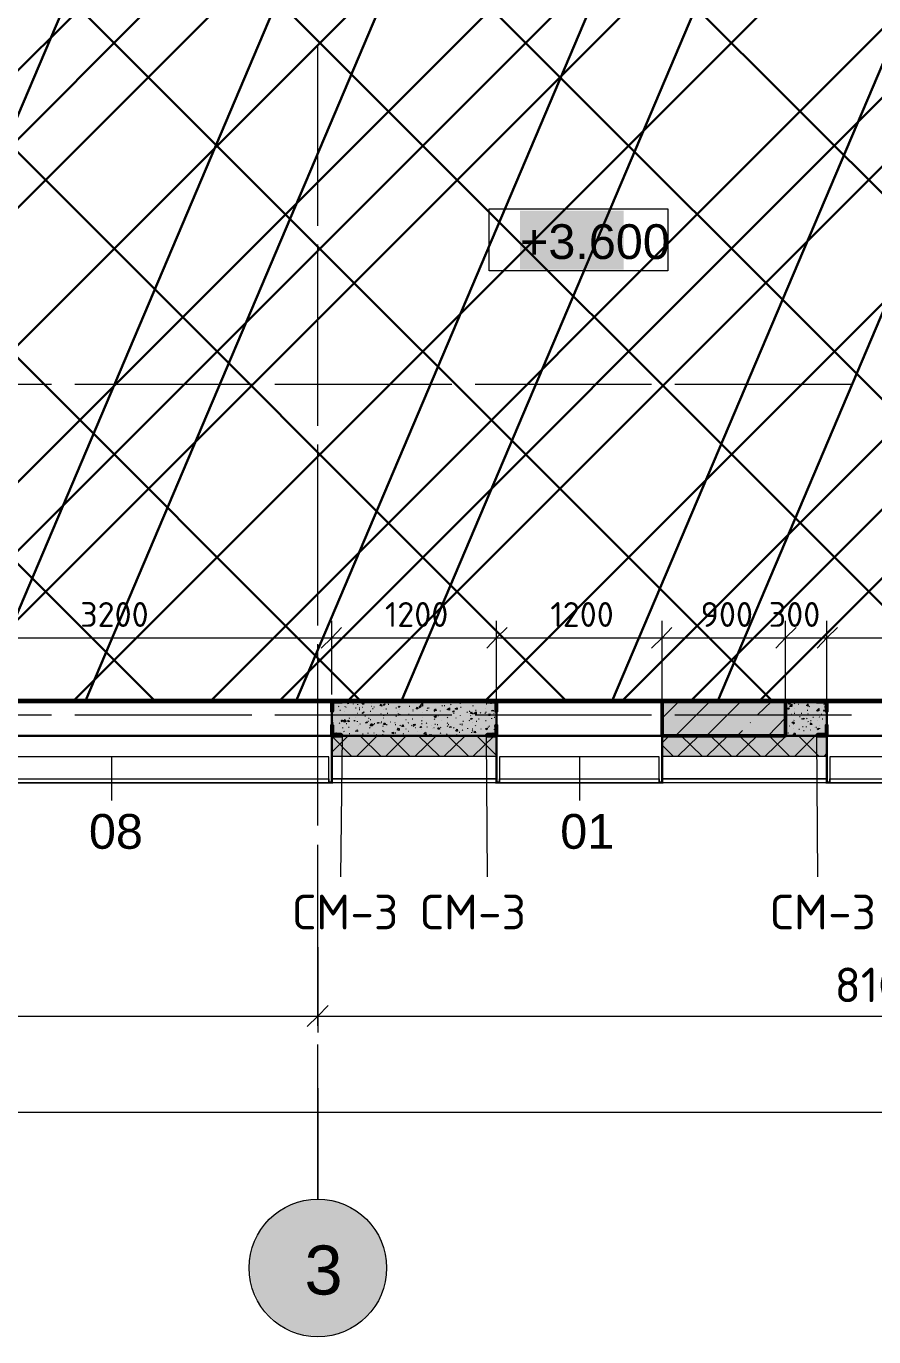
# Model space of a CAD drawing. Header units: millimetres. Extents: x -84737 to 172119, y -43083 to 59399.
# Drawn here: x 101784 to 107943, y 28729 to 38248 of the extents above; entities that cross this region are included whole.
import ezdxf

# ---------------------------------------------------------------- set-up
doc = ezdxf.new("R2010")
doc.units = ezdxf.units.MM
for name, color, linetype, lineweight in [('11) Плинтус ПЛ-2', 70, 'Continuous', 30), ('12) Наливной пол', 150, 'Continuous', 30), ('15) Штукатурка стен СТ-1.1', 161, 'Continuous', 60), ('16) Краска СТ-1.1 стена', 5, 'Continuous', 60), ('18) Краска ПТ-1 потолок', 31, 'Continuous', 30), ('20) Шпакл. баз. фин Стена', 40, 'Continuous', 60), ('22) Шпакл. баз. фин. Потолок', 102, 'Continuous', 30), ('8) Линолеум Л-1.1', 130, 'Continuous', 30)]:
    doc.layers.add(name, color=color, linetype=linetype, lineweight=lineweight)
doc.layers.add('PDF _Геометрия', color=7, linetype='Continuous')
doc.layers.add('PDF _Текст', color=7, linetype='Continuous')
doc.layers.add('PDF _Сплошная заливка', color=7, linetype='Continuous', true_color=0xffffff)
doc.styles.add('PDF GOSTCommon', font='arial.ttf')
doc.styles.add('PDF ISOCPEUR', font='isocpeur.ttf')

msp = doc.modelspace()

# ---------------------------------------------------------------- hatches: boundary and pattern name
at = {"layer": '12) Наливной пол'}
h = msp.add_hatch(dxfattribs=at)
h.set_pattern_fill('ANSI31', color=256, scale=222)
h.paths.add_polyline_path([(114514.8, 42635.7), (112106.2, 42635.7), (112106.2, 33344.1), (114514.8, 33344.1)])
h.paths.add_polyline_path([(124026.4, 38444.9), (124026.4, 33348.3), (114586.7, 33348.3), (114586.7, 39884.2), (116707.5, 39884.2), (116707.5, 38444.9)])
h.paths.add_polyline_path([(129605.6, 33344.1), (124106.9, 33344.1), (124106.9, 43647.4), (129605.6, 43647.4)])
h.paths.add_polyline_path([(109494.4, 42635.7), (111903, 42635.7), (111903, 33344.1), (109494.4, 33344.1)])
h.paths.add_polyline_path([(99982.7, 38444.9), (99982.7, 33348.3), (109422.4, 33348.3), (109422.4, 39884.2), (107301.6, 39884.2), (107301.6, 38444.9)])
h.paths.add_polyline_path([(94403.5, 33344.1), (99902.3, 33344.1), (99902.3, 43647.4), (94403.5, 43647.4)])
at = {"layer": '18) Краска ПТ-1 потолок'}
h = msp.add_hatch(dxfattribs=at)
h.set_pattern_fill('ANSI32', color=256, scale=222, angle=22)
h.paths.add_polyline_path([(114514.8, 42635.7), (112106.2, 42635.7), (112106.2, 33344.1), (114514.8, 33344.1)])
h.paths.add_polyline_path([(124026.4, 38444.9), (124026.4, 33348.3), (114586.7, 33348.3), (114586.7, 39884.2), (116707.5, 39884.2), (116707.5, 38444.9)])
h.paths.add_polyline_path([(129605.6, 33344.1), (124106.9, 33344.1), (124106.9, 43647.4), (129605.6, 43647.4)])
h.paths.add_polyline_path([(109494.4, 42635.7), (111903, 42635.7), (111903, 33344.1), (109494.4, 33344.1)])
h.paths.add_polyline_path([(99982.7, 38444.9), (99982.7, 33348.3), (109422.4, 33348.3), (109422.4, 39884.2), (107301.6, 39884.2), (107301.6, 38444.9)])
h.paths.add_polyline_path([(94403.5, 33344.1), (99902.3, 33344.1), (99902.3, 43647.4), (94403.5, 43647.4)])
h = msp.add_hatch(dxfattribs=at)
h.set_pattern_fill('ANSI32', color=256, scale=222, angle=22)
h.paths.add_polyline_path([(114514.8, 42635.7), (112106.2, 42635.7), (112106.2, 33344.1), (114514.8, 33344.1)])
h.paths.add_polyline_path([(124026.4, 38444.9), (124026.4, 33348.3), (114586.7, 33348.3), (114586.7, 39884.2), (116707.5, 39884.2), (116707.5, 38444.9)])
h.paths.add_polyline_path([(129605.6, 33344.1), (124106.9, 33344.1), (124106.9, 43647.4), (129605.6, 43647.4)])
h.paths.add_polyline_path([(109494.4, 42635.7), (111903, 42635.7), (111903, 33344.1), (109494.4, 33344.1)])
h.paths.add_polyline_path([(99982.7, 38444.9), (99982.7, 33348.3), (109422.4, 33348.3), (109422.4, 39884.2), (107301.6, 39884.2), (107301.6, 38444.9)])
h.paths.add_polyline_path([(94403.5, 33344.1), (99902.3, 33344.1), (99902.3, 43647.4), (94403.5, 43647.4)])
at = {"layer": '22) Шпакл. баз. фин. Потолок'}
h = msp.add_hatch(dxfattribs=at)
h.set_pattern_fill('ANSI37', color=256, scale=333)
h.paths.add_polyline_path([(114514.8, 42635.7), (112106.2, 42635.7), (112106.2, 33344.1), (114514.8, 33344.1)])
h.paths.add_polyline_path([(124026.4, 38444.9), (124026.4, 33348.3), (114586.7, 33348.3), (114586.7, 39884.2), (116707.5, 39884.2), (116707.5, 38444.9)])
h.paths.add_polyline_path([(129605.6, 33344.1), (124106.9, 33344.1), (124106.9, 43647.4), (129605.6, 43647.4)])
h.paths.add_polyline_path([(109494.4, 42635.7), (111903, 42635.7), (111903, 33344.1), (109494.4, 33344.1)])
h.paths.add_polyline_path([(99982.7, 38444.9), (99982.7, 33348.3), (109422.4, 33348.3), (109422.4, 39884.2), (107301.6, 39884.2), (107301.6, 38444.9)])
h.paths.add_polyline_path([(94403.5, 33344.1), (99902.3, 33344.1), (99902.3, 43647.4), (94403.5, 43647.4)])
h = msp.add_hatch(dxfattribs=at)
h.set_pattern_fill('ANSI37', color=256, scale=333)
h.paths.add_polyline_path([(114514.8, 42635.7), (112106.2, 42635.7), (112106.2, 33344.1), (114514.8, 33344.1)])
h.paths.add_polyline_path([(124026.4, 38444.9), (124026.4, 33348.3), (114586.7, 33348.3), (114586.7, 39884.2), (116707.5, 39884.2), (116707.5, 38444.9)])
h.paths.add_polyline_path([(129605.6, 33344.1), (124106.9, 33344.1), (124106.9, 43647.4), (129605.6, 43647.4)])
h.paths.add_polyline_path([(109494.4, 42635.7), (111903, 42635.7), (111903, 33344.1), (109494.4, 33344.1)])
h.paths.add_polyline_path([(99982.7, 38444.9), (99982.7, 33348.3), (109422.4, 33348.3), (109422.4, 39884.2), (107301.6, 39884.2), (107301.6, 38444.9)])
h.paths.add_polyline_path([(94403.5, 33344.1), (99902.3, 33344.1), (99902.3, 43647.4), (94403.5, 43647.4)])
at = {"layer": '8) Линолеум Л-1.1'}
h = msp.add_hatch(dxfattribs=at)
h.set_pattern_fill('ANSI31', color=256, scale=222)
h.paths.add_polyline_path([(114514.8, 42635.7), (112106.2, 42635.7), (112106.2, 33344.1), (114514.8, 33344.1)])
h.paths.add_polyline_path([(124026.4, 38444.9), (124026.4, 33348.3), (114586.7, 33348.3), (114586.7, 39884.2), (116707.5, 39884.2), (116707.5, 38444.9)])
h.paths.add_polyline_path([(129605.6, 33344.1), (124106.9, 33344.1), (124106.9, 43647.4), (129605.6, 43647.4)])
h.paths.add_polyline_path([(109494.4, 42635.7), (111903, 42635.7), (111903, 33344.1), (109494.4, 33344.1)])
h.paths.add_polyline_path([(99982.7, 38444.9), (99982.7, 33348.3), (109422.4, 33348.3), (109422.4, 39884.2), (107301.6, 39884.2), (107301.6, 38444.9)])
h.paths.add_polyline_path([(94403.5, 33344.1), (99902.3, 33344.1), (99902.3, 43647.4), (94403.5, 43647.4)])
at = {"layer": 'PDF _Сплошная заливка', "transparency": 33554559}
h = msp.add_hatch(color=256, dxfattribs=at)
h.paths.add_polyline_path([(107602.2, 33094.3), (107602.2, 33344.1), (107301.6, 33344.1), (107301.6, 33094.3)])
h.paths.add_polyline_path([(111204.5, 33344.1), (111204.5, 33094.3), (111903, 33094.3), (111903, 33344.1)])
h.paths.add_polyline_path([(110002.3, 33094.3), (110002.3, 33344.1), (108804.4, 33344.1), (108804.4, 33094.3)])
h = msp.add_hatch(color=256, dxfattribs=at)
h.paths.add_polyline_path([(96003.6, 32946.2), (96003.6, 33094.3), (94153.8, 33094.3), (94153.8, 32946.2)])
h.paths.add_polyline_path([(124403.2, 32946.2), (124403.2, 33094.3), (123205.2, 33094.3), (123205.2, 32946.2)])
h.paths.add_polyline_path([(126803.3, 32946.2), (126803.3, 33094.3), (125605.4, 33094.3), (125605.4, 32946.2)])
h.paths.add_polyline_path([(117604.9, 32946.2), (117604.9, 33094.3), (116402.7, 33094.3), (116402.7, 32946.2)])
h.paths.add_polyline_path([(120005, 32946.2), (120005, 33094.3), (118802.9, 33094.3), (118802.9, 32946.2)])
h.paths.add_polyline_path([(112402.5, 32946.2), (112402.5, 33094.3), (111204.5, 33094.3), (111204.5, 32946.2)])
h.paths.add_polyline_path([(114802.6, 32946.2), (114802.6, 33094.3), (113604.7, 33094.3), (113604.7, 32946.2)])
h.paths.add_polyline_path([(107602.2, 32946.2), (107602.2, 33094.3), (106404.2, 33094.3), (106404.2, 32946.2)])
h.paths.add_polyline_path([(110002.3, 32946.2), (110002.3, 33094.3), (108804.4, 33094.3), (108804.4, 32946.2)])
h.paths.add_polyline_path([(100803.9, 32946.2), (100803.9, 33094.3), (99601.7, 33094.3), (99601.7, 32946.2)])
h.paths.add_polyline_path([(105202, 32946.2), (105202, 33094.3), (104004.1, 33094.3), (104004.1, 32946.2)])
h.paths.add_polyline_path([(128005.5, 33094.3), (128005.5, 32946.2), (129855.4, 32946.2), (129855.4, 33094.3)])
h.paths.add_polyline_path([(98403.8, 32946.2), (98403.8, 33094.3), (97201.6, 33094.3), (97201.6, 32946.2)])
msp.add_hatch(color=256, dxfattribs=at).paths.add_polyline_path([(104004.1, 29720.6), (103936.4, 29729.1), (103872.9, 29729.1), (103839, 29724.8), (103809.4, 29720.6), (103775.5, 29716.4), (103758.6, 29707.9), (103745.9, 29703.7), (103737.4, 29699.4), (103724.7, 29695.2), (103707.8, 29686.7), (103695.1, 29682.5), (103686.6, 29678.3), (103673.9, 29674), (103665.4, 29669.8), (103652.7, 29665.6), (103640, 29652.9), (103631.6, 29648.6), (103618.9, 29635.9), (103610.4, 29631.7), (103597.7, 29619), (103589.3, 29614.8), (103576.6, 29602.1), (103568.1, 29597.8), (103559.6, 29589.4), (103551.2, 29585.1), (103546.9, 29576.7), (103538.5, 29568.2), (103534.2, 29559.7), (103521.5, 29547), (103517.3, 29538.6), (103504.6, 29525.9), (103500.4, 29517.4), (103487.7, 29504.7), (103483.4, 29496.3), (103470.7, 29483.6), (103466.5, 29470.9), (103462.3, 29462.4), (103458, 29449.7), (103453.8, 29441.2), (103449.6, 29428.5), (103441.1, 29411.6), (103436.9, 29398.9), (103432.6, 29390.4), (103428.4, 29377.7), (103419.9, 29360.8), (103415.7, 29326.9), (103411.5, 29297.3), (103407.2, 29263.4), (103403, 29233.8), (103407.2, 29229.6), (103407.2, 29199.9), (103411.5, 29199.9), (103411.5, 29166.1), (103415.7, 29166.1), (103415.7, 29132.2), (103419.9, 29132.2), (103419.9, 29098.3), (103424.2, 29098.3), (103424.2, 29089.9), (103428.4, 29089.9), (103428.4, 29081.4), (103432.6, 29081.4), (103432.6, 29068.7), (103436.9, 29068.7), (103436.9, 29060.2), (103441.1, 29060.2), (103441.1, 29047.5), (103445.3, 29047.5), (103445.3, 29039.1), (103449.6, 29039.1), (103449.6, 29030.6), (103453.8, 29030.6), (103453.8, 29017.9), (103458, 29017.9), (103458, 29009.5), (103462.3, 29009.5), (103462.3, 28996.8), (103466.5, 28996.8), (103466.5, 28988.3), (103470.7, 28988.3), (103470.7, 28975.6), (103475, 28975.6), (103487.7, 28962.9), (103487.7, 28954.4), (103491.9, 28954.4), (103504.6, 28941.7), (103504.6, 28933.3), (103508.8, 28933.3), (103521.5, 28920.6), (103521.5, 28912.1), (103525.8, 28912.1), (103538.5, 28899.4), (103538.5, 28890.9), (103542.7, 28890.9), (103551.2, 28882.5), (103551.2, 28874), (103559.6, 28874), (103568.1, 28865.5), (103576.6, 28861.3), (103589.3, 28848.6), (103597.7, 28844.4), (103610.4, 28831.7), (103618.9, 28827.4), (103631.6, 28814.7), (103640, 28810.5), (103652.7, 28797.8), (103665.4, 28793.6), (103673.9, 28789.3), (103686.6, 28785.1), (103695.1, 28780.9), (103707.8, 28776.6), (103724.7, 28768.2), (103737.4, 28763.9), (103745.9, 28759.7), (103758.6, 28755.5), (103775.5, 28747), (103809.4, 28742.8), (103839, 28738.5), (103872.9, 28734.3), (103936.4, 28730.1), (103936.4, 28734.3), (104004.1, 28742.8), (104033.7, 28747), (104046.4, 28751.2), (104063.4, 28759.7), (104076.1, 28763.9), (104093, 28772.4), (104105.7, 28776.6), (104122.6, 28785.1), (104135.3, 28789.3), (104160.7, 28802), (104169.2, 28810.5), (104177.6, 28814.7), (104186.1, 28823.2), (104194.6, 28827.4), (104203, 28835.9), (104211.5, 28840.1), (104220, 28848.6), (104228.4, 28852.8), (104236.9, 28861.3), (104245.4, 28865.5), (104266.5, 28886.7), (104270.8, 28895.2), (104279.2, 28903.6), (104283.5, 28912.1), (104291.9, 28920.6), (104296.2, 28929), (104304.6, 28937.5), (104308.9, 28946), (104317.3, 28954.4), (104321.6, 28962.9), (104330, 28971.4), (104342.7, 28996.8), (104347, 29009.5), (104351.2, 29017.9), (104355.4, 29030.6), (104363.9, 29047.5), (104368.1, 29060.2), (104372.4, 29068.7), (104376.6, 29081.4), (104380.8, 29089.9), (104385.1, 29102.6), (104389.3, 29132.2), (104397.8, 29199.9), (104402, 29263.4), (104397.8, 29263.4), (104397.8, 29293.1), (104393.5, 29293.1), (104393.5, 29326.9), (104389.3, 29326.9), (104389.3, 29356.6), (104385.1, 29356.6), (104385.1, 29369.3), (104380.8, 29369.3), (104380.8, 29377.7), (104376.6, 29377.7), (104376.6, 29390.4), (104372.4, 29390.4), (104372.4, 29398.9), (104368.1, 29398.9), (104368.1, 29411.6), (104363.9, 29411.6), (104363.9, 29420.1), (104359.7, 29420.1), (104359.7, 29428.5), (104355.4, 29428.5), (104355.4, 29441.2), (104351.2, 29441.2), (104351.2, 29449.7), (104347, 29449.7), (104347, 29462.4), (104342.7, 29462.4), (104342.7, 29470.9), (104338.5, 29470.9), (104338.5, 29479.3), (104334.3, 29479.3), (104334.3, 29487.8), (104325.8, 29496.3), (104321.6, 29496.3), (104321.6, 29504.7), (104313.1, 29513.2), (104308.9, 29513.2), (104308.9, 29521.7), (104300.4, 29530.1), (104296.2, 29530.1), (104296.2, 29538.6), (104287.7, 29547), (104283.5, 29547), (104283.5, 29555.5), (104275, 29564), (104270.8, 29564), (104270.8, 29572.4), (104245.4, 29597.8), (104236.9, 29602.1), (104228.4, 29610.5), (104220, 29614.8), (104211.5, 29623.2), (104203, 29627.5), (104194.6, 29635.9), (104186.1, 29640.2), (104177.6, 29648.6), (104169.2, 29652.9), (104160.7, 29661.3), (104135.3, 29674), (104122.6, 29678.3), (104105.7, 29686.7), (104093, 29691), (104076.1, 29699.4), (104063.4, 29703.7), (104046.4, 29712.1), (104033.7, 29716.4)])

# ---------------------------------------------------------------- linework, layer by layer
at = {"layer": '11) Плинтус ПЛ-2'}
msp.add_lwpolyline([(99982.7, 33348.3), (109422.4, 33348.3), (109422.4, 37247)], dxfattribs=at)
at = {"layer": '15) Штукатурка стен СТ-1.1'}
msp.add_lwpolyline([(99982.7, 33348.3), (109422.4, 33348.3), (109422.4, 37247)], dxfattribs=at)
at = {"layer": '16) Краска СТ-1.1 стена'}
msp.add_lwpolyline([(99982.7, 33348.3), (109422.4, 33348.3), (109422.4, 37247)], dxfattribs=at)
at = {"layer": '20) Шпакл. баз. фин Стена'}
msp.add_lwpolyline([(99982.7, 33348.3), (109422.4, 33348.3), (109422.4, 37247)], dxfattribs=at)
at = {"layer": '8) Линолеум Л-1.1'}
msp.add_lwpolyline([(99982.7, 38444.9), (99982.7, 33348.3), (109422.4, 33348.3), (109422.4, 39884.2), (107301.6, 39884.2), (107301.6, 38444.9)], close=True, dxfattribs=at)
at = {"layer": 'PDF _Геометрия', "lineweight": 9}
for points in [[(103902.5, 37115.8), (103902.5, 38114.8)], [(103902.5, 38000.5), (103902.5, 38051.3)], [(103902.5, 36798.3), (103902.5, 37801.5)], [(103902.5, 36861.8), (103902.5, 36916.8)], [(103902.5, 35663.8), (103902.5, 36662.8)], [(103902.5, 36548.5), (103902.5, 36599.3)], [(106446.6, 36472.3), (106446.6, 36472.3)], [(103902.5, 35346.3), (103902.5, 36345.3)], [(100969, 35646.9), (101968, 35646.9)], [(101883.3, 35646.9), (101938.4, 35646.9)], [(102137.3, 35646.9), (103136.3, 35646.9)], [(102171.2, 35646.9), (102222, 35646.9)], [(102420.9, 35646.9), (103424.2, 35646.9)], [(103339.5, 35646.9), (103390.3, 35646.9)], [(103589.3, 35646.9), (104592.5, 35646.9)], [(103623.1, 35646.9), (103673.9, 35646.9)], [(103877.1, 35646.9), (104876.1, 35646.9)], [(104791.4, 35646.9), (104842.2, 35646.9)], [(105045.4, 35646.9), (106044.4, 35646.9)], [(105075.1, 35646.9), (105130.1, 35646.9)], [(105329, 35646.9), (106328, 35646.9)], [(106243.4, 35646.9), (106298.4, 35646.9)], [(106497.4, 35646.9), (107496.4, 35646.9)], [(106527, 35646.9), (106582, 35646.9)], [(106781, 35646.9), (107780, 35646.9)], [(107695.3, 35646.9), (107750.3, 35646.9)], [(103902.5, 35409.8), (103902.5, 35464.9)], [(103902.5, 34211.9), (103902.5, 35210.9)], [(103902.5, 35092.4), (103902.5, 35147.4)], [(103902.5, 33894.4), (103902.5, 34893.4)], [(103902.5, 33957.9), (103902.5, 34008.7)], [(104004.1, 33394.9), (104004.1, 33805.5), (104004.1, 33928.3)], [(105202, 33306), (105202, 33805.5), (105202, 33928.3)], [(106404.2, 33306), (106404.2, 33805.5), (106404.2, 33928.3)], [(107301.6, 33306), (107301.6, 33805.5), (107301.6, 33928.3)], [(107602.2, 33306), (107602.2, 33805.5), (107602.2, 33928.3)], [(94280.8, 33805.5), (95102, 33805.5), (96003.6, 33805.5), (97201.6, 33805.5), (98403.8, 33805.5), (99601.7, 33805.5), (99902.3, 33805.5), (100803.9, 33805.5), (104004.1, 33805.5), (105202, 33805.5), (106404.2, 33805.5), (107301.6, 33805.5), (107602.2, 33805.5), (108804.4, 33805.5), (109422.4, 33805.5), (110002.3, 33805.5), (111204.5, 33805.5), (111903, 33805.5), (112004.6, 33805.5), (112101.9, 33805.5), (112402.5, 33805.5), (113604.7, 33805.5)], [(103902.5, 32755.7), (103902.5, 33758.9)], [(103902.5, 33640.4), (103902.5, 33695.4)], [(103902.5, 32442.5), (103902.5, 33441.5)], [(104042.2, 33344.1), (104046.4, 33344.1)], [(104105.7, 33344.1), (104105.7, 33335.6), (104093, 33335.6), (104101.5, 33344.1)], [(104160.7, 33327.2), (104160.7, 33322.9)], [(104194.6, 33318.7), (104194.6, 33322.9)], [(104266.5, 33344.1), (104266.5, 33344.1)], [(104287.7, 33331.4), (104291.9, 33335.6)], [(104410.5, 33327.2), (104410.5, 33327.2)], [(104414.7, 33322.9), (104418.9, 33322.9)], [(104452.8, 33344.1), (104452.8, 33344.1)], [(104452.8, 33344.1), (104469.7, 33344.1)], [(104457, 33331.4), (104457, 33331.4)], [(104469.7, 33344.1), (104469.7, 33344.1)], [(104524.8, 33339.9), (104529, 33339.9)], [(104524.8, 33339.9), (104524.8, 33339.9)], [(104660.2, 33322.9), (104664.4, 33327.2)], [(104753.3, 33335.6), (104757.6, 33335.6)], [(104770.3, 33344.1), (104770.3, 33344.1)], [(104863.4, 33344.1), (104867.6, 33339.9)], [(104867.6, 33318.7), (104871.9, 33322.9)], [(104914.2, 33331.4), (104914.2, 33331.4)], [(104935.4, 33331.4), (104939.6, 33331.4)], [(104960.8, 33339.9), (104965, 33335.6)], [(105053.9, 33344.1), (105058.1, 33344.1)], [(105062.4, 33344.1), (105066.6, 33344.1)], [(105062.4, 33335.6), (105062.4, 33331.4)], [(105066.6, 33344.1), (105066.6, 33344.1)], [(105125.9, 33327.2), (105130.1, 33327.2)], [(105159.7, 33331.4), (105159.7, 33327.2)], [(106404.2, 33221.3), (106527, 33344.1)], [(106501.6, 33094.3), (106751.3, 33344.1)], [(106725.9, 33094.3), (106975.7, 33344.1)], [(107098.5, 33246.7), (107200, 33344.1)], [(107348.2, 33318.7), (107352.4, 33318.7)], [(107365.1, 33327.2), (107369.4, 33331.4)], [(107394.8, 33322.9), (107399, 33322.9)], [(107458.3, 33339.9), (107462.5, 33344.1)], [(107462.5, 33331.4), (107466.7, 33331.4)], [(107475.2, 33344.1), (107475.2, 33344.1)], [(107475.2, 33344.1), (107475.2, 33344.1)], [(107576.8, 33327.2), (107581, 33322.9)], [(107598, 33344.1), (107598, 33344.1)], [(100969, 33246.7), (101968, 33246.7)], [(101883.3, 33246.7), (101938.4, 33246.7)], [(102137.3, 33246.7), (103136.3, 33246.7)], [(102171.2, 33246.7), (102222, 33246.7)], [(102420.9, 33246.7), (103424.2, 33246.7)], [(103339.5, 33246.7), (103390.3, 33246.7)], [(103589.3, 33246.7), (104592.5, 33246.7)], [(103623.1, 33246.7), (103673.9, 33246.7)], [(103877.1, 33246.7), (104876.1, 33246.7)], [(104004.1, 33234), (104008.3, 33234)], [(104008.3, 33306), (104012.6, 33306)], [(104008.3, 33293.3), (104008.3, 33297.5)], [(104050.7, 33310.2), (104054.9, 33306)], [(104063.4, 33280.6), (104067.6, 33280.6)], [(104097.2, 33267.9), (104097.2, 33267.9)], [(104097.2, 33246.7), (104101.5, 33246.7)], [(104101.5, 33306), (104101.5, 33310.2)], [(104105.7, 33301.8), (104109.9, 33301.8)], [(104131.1, 33221.3), (104135.3, 33225.6)], [(104177.6, 33297.5), (104181.9, 33297.5)], [(104177.6, 33229.8), (104177.6, 33229.8)], [(104190.3, 33259.4), (104194.6, 33259.4)], [(104203, 33297.5), (104207.3, 33297.5)], [(104203, 33284.8), (104207.3, 33284.8)], [(104224.2, 33301.8), (104228.4, 33301.8)], [(104245.4, 33238.3), (104249.6, 33238.3)], [(104283.5, 33272.1), (104287.7, 33272.1)], [(104291.9, 33310.2), (104296.2, 33310.2)], [(104300.4, 33293.3), (104304.6, 33293.3)], [(104308.9, 33306), (104313.1, 33301.8)], [(104359.7, 33255.2), (104363.9, 33255.2)], [(104376.6, 33225.6), (104380.8, 33225.6)], [(104380.8, 33284.8), (104380.8, 33284.8)], [(104380.8, 33242.5), (104380.8, 33238.3)], [(104397.8, 33289.1), (104402, 33289.1)], [(104406.2, 33259.4), (104410.5, 33259.4)], [(104469.7, 33297.5), (104474, 33297.5)], [(104469.7, 33234), (104474, 33238.3)], [(104478.2, 33267.9), (104478.2, 33267.9)], [(104486.7, 33259.4), (104486.7, 33255.2)], [(104499.4, 33284.8), (104499.4, 33284.8)], [(104562.9, 33251), (104567.1, 33251)], [(104567.1, 33310.2), (104571.3, 33310.2)], [(104592.5, 33284.8), (104596.7, 33284.8)], [(104592.5, 33276.4), (104596.7, 33276.4)], [(104596.7, 33280.6), (104596.7, 33280.6)], [(104639, 33289.1), (104639, 33289.1)], [(104660.2, 33263.7), (104660.2, 33263.7)], [(104660.2, 33225.6), (104660.2, 33225.6)], [(104694.1, 33280.6), (104694.1, 33276.4)], [(104698.3, 33297.5), (104702.5, 33293.3)], [(104706.8, 33297.5), (104711, 33297.5)], [(104749.1, 33272.1), (104753.3, 33276.4)], [(104774.5, 33242.5), (104778.7, 33242.5)], [(104791.4, 33276.4), (104791.4, 33272.1)], [(104791.4, 33246.7), (104842.2, 33246.7)], [(104804.1, 33314.5), (104808.4, 33310.2)], [(104821.1, 33314.5), (104825.3, 33314.5)], [(104821.1, 33246.7), (104825.3, 33246.7)], [(104842.2, 33225.6), (104846.5, 33229.8)], [(104846.5, 33289.1), (104846.5, 33289.1)], [(104888.8, 33272.1), (104888.8, 33267.9)], [(104888.8, 33259.4), (104893, 33259.4)], [(104905.7, 33225.6), (104905.7, 33221.3)], [(104939.6, 33301.8), (104943.8, 33301.8)], [(104939.6, 33238.3), (104939.6, 33242.5)], [(104986.2, 33267.9), (104990.4, 33263.7)], [(105003.1, 33272.1), (105007.3, 33272.1)], [(105011.6, 33242.5), (105015.8, 33238.3)], [(105028.5, 33251), (105032.7, 33255.2)], [(105032.7, 33310.2), (105032.7, 33314.5)], [(105045.4, 33246.7), (106044.4, 33246.7)], [(105049.7, 33280.6), (105053.9, 33280.6)], [(105075.1, 33246.7), (105130.1, 33246.7)], [(105083.5, 33263.7), (105087.8, 33259.4)], [(105117.4, 33259.4), (105121.6, 33259.4)], [(105121.6, 33289.1), (105121.6, 33289.1)], [(105125.9, 33263.7), (105125.9, 33267.9)], [(105180.9, 33259.4), (105185.1, 33255.2)], [(105185.1, 33229.8), (105189.3, 33229.8)], [(105329, 33246.7), (106328, 33246.7)], [(106243.4, 33246.7), (106298.4, 33246.7)], [(106497.4, 33246.7), (107496.4, 33246.7)], [(106527, 33246.7), (106582, 33246.7)], [(106781, 33246.7), (107780, 33246.7)], [(107174.7, 33094.3), (107301.6, 33225.6)], [(107301.6, 33246.7), (107301.6, 33246.7)], [(107305.9, 33238.3), (107310.1, 33238.3)], [(107344, 33251), (107348.2, 33251)], [(107365.1, 33289.1), (107365.1, 33289.1)], [(107365.1, 33267.9), (107365.1, 33267.9)], [(107365.1, 33259.4), (107369.4, 33259.4)], [(107403.2, 33234), (107407.5, 33234)], [(107415.9, 33259.4), (107420.2, 33259.4)], [(107458.3, 33280.6), (107462.5, 33280.6)], [(107462.5, 33255.2), (107466.7, 33255.2)], [(107471, 33310.2), (107475.2, 33306)], [(107500.6, 33229.8), (107504.8, 33229.8)], [(107530.2, 33276.4), (107534.5, 33276.4)], [(107547.2, 33229.8), (107551.4, 33234)], [(107551.4, 33293.3), (107551.4, 33293.3)], [(107559.9, 33251), (107564.1, 33251)], [(107576.8, 33280.6), (107581, 33280.6)], [(107598, 33225.6), (107602.2, 33225.6)], [(107695.3, 33246.7), (107750.3, 33246.7)], [(104004.1, 33174.8), (104004.1, 33174.8)], [(104012.6, 33187.5), (104016.8, 33187.5)], [(104016.8, 33208.6), (104016.8, 33208.6)], [(104059.1, 33187.5), (104063.4, 33183.2)], [(104071.8, 33208.6), (104076.1, 33208.6)], [(104084.5, 33149.4), (104084.5, 33153.6)], [(104093, 33124), (104097.2, 33128.2)], [(104097.2, 33187.5), (104097.2, 33187.5)], [(104109.9, 33183.2), (104114.2, 33183.2)], [(104126.8, 33157.8), (104131.1, 33157.8)], [(104164.9, 33204.4), (104169.2, 33200.2)], [(104169.2, 33204.4), (104173.4, 33204.4)], [(104186.1, 33136.7), (104190.3, 33136.7)], [(104190.3, 33195.9), (104190.3, 33200.2)], [(104198.8, 33166.3), (104198.8, 33166.3)], [(104207.3, 33183.2), (104211.5, 33179)], [(104266.5, 33200.2), (104270.8, 33200.2)], [(104270.8, 33221.3), (104275, 33221.3)], [(104279.2, 33149.4), (104283.5, 33153.6)], [(104283.5, 33212.9), (104287.7, 33212.9)], [(104304.6, 33179), (104308.9, 33174.8)], [(104313.1, 33183.2), (104317.3, 33183.2)], [(104359.7, 33187.5), (104363.9, 33187.5)], [(104363.9, 33195.9), (104368.1, 33195.9)], [(104372.4, 33132.4), (104372.4, 33128.2)], [(104376.6, 33162.1), (104376.6, 33166.3)], [(104402, 33174.8), (104406.2, 33170.5)], [(104427.4, 33195.9), (104431.6, 33195.9)], [(104461.3, 33191.7), (104465.5, 33191.7)], [(104465.5, 33174.8), (104469.7, 33174.8)], [(104478.2, 33149.4), (104482.4, 33149.4)], [(104495.1, 33140.9), (104499.4, 33140.9)], [(104499.4, 33170.5), (104503.6, 33166.3)], [(104541.7, 33212.9), (104545.9, 33212.9)], [(104541.7, 33145.1), (104545.9, 33145.1)], [(104558.6, 33187.5), (104562.9, 33187.5), (104562.9, 33191.7)], [(104558.6, 33128.2), (104562.9, 33128.2)], [(104584, 33170.5), (104588.3, 33166.3)], [(104588.3, 33217.1), (104592.5, 33217.1)], [(104596.7, 33166.3), (104601, 33162.1)], [(104609.4, 33153.6), (104613.7, 33153.6)], [(104630.6, 33128.2), (104630.6, 33128.2)], [(104656, 33200.2), (104660.2, 33204.4)], [(104656, 33183.2), (104660.2, 33183.2)], [(104656, 33140.9), (104656, 33140.9)], [(104689.8, 33187.5), (104694.1, 33183.2)], [(104694.1, 33162.1), (104698.3, 33157.8)], [(104727.9, 33170.5), (104727.9, 33170.5)], [(104736.4, 33145.1), (104736.4, 33145.1)], [(104744.9, 33153.6), (104749.1, 33153.6)], [(104749.1, 33212.9), (104753.3, 33217.1)], [(104753.3, 33179), (104757.6, 33179)], [(104770.3, 33174.8), (104774.5, 33174.8)], [(104791.4, 33157.8), (104795.7, 33153.6)], [(104799.9, 33204.4), (104799.9, 33204.4)], [(104842.2, 33183.2), (104846.5, 33187.5)], [(104842.2, 33166.3), (104842.2, 33166.3)], [(104842.2, 33166.3), (104846.5, 33162.1)], [(104850.7, 33174.8), (104854.9, 33174.8)], [(104888.8, 33153.6), (104893, 33149.4)], [(104910, 33128.2), (104910, 33128.2)], [(104935.4, 33179), (104939.6, 33179)], [(104948.1, 33183.2), (104952.3, 33179)], [(104948.1, 33174.8), (104952.3, 33170.5)], [(104952.3, 33132.4), (104956.5, 33136.7)], [(104956.5, 33200.2), (104960.8, 33200.2)], [(104990.4, 33149.4), (104990.4, 33145.1)], [(105003.1, 33204.4), (105007.3, 33208.6)], [(105024.3, 33145.1), (105028.5, 33145.1)], [(105024.3, 33128.2), (105028.5, 33132.4)], [(105028.5, 33191.7), (105028.5, 33191.7)], [(105045.4, 33170.5), (105049.7, 33166.3)], [(105053.9, 33200.2), (105058.1, 33200.2)], [(105070.8, 33217.1), (105075.1, 33217.1)], [(105087.8, 33145.1), (105087.8, 33140.9)], [(105121.6, 33204.4), (105125.9, 33204.4)], [(105121.6, 33145.1), (105121.6, 33145.1)], [(105125.9, 33136.7), (105125.9, 33136.7)], [(105138.6, 33157.8), (105142.8, 33157.8)], [(105147, 33166.3), (105147, 33162.1)], [(105163.9, 33221.3), (105163.9, 33217.1)], [(105185.1, 33166.3), (105189.3, 33166.3)], [(105185.1, 33140.9), (105185.1, 33136.7)], [(106950.3, 33094.3), (106988.4, 33132.4)], [(107043.4, 33187.5), (107047.7, 33191.7)], [(107327, 33166.3), (107331.3, 33166.3)], [(107356.7, 33183.2), (107360.9, 33179)], [(107360.9, 33204.4), (107365.1, 33208.6)], [(107360.9, 33145.1), (107360.9, 33145.1)], [(107365.1, 33187.5), (107369.4, 33187.5)], [(107399, 33140.9), (107403.2, 33140.9)], [(107424.4, 33162.1), (107428.6, 33162.1)], [(107432.9, 33132.4), (107437.1, 33132.4)], [(107454, 33217.1), (107458.3, 33221.3)], [(107454, 33157.8), (107454, 33162.1)], [(107462.5, 33200.2), (107466.7, 33195.9)], [(107479.4, 33136.7), (107483.7, 33136.7)], [(107483.7, 33204.4), (107487.9, 33204.4)], [(107509.1, 33157.8), (107509.1, 33157.8)], [(107521.8, 33157.8), (107526, 33157.8)], [(107530.2, 33208.6), (107530.2, 33208.6)], [(107547.2, 33170.5), (107547.2, 33170.5)], [(107551.4, 33145.1), (107551.4, 33149.4)], [(107568.3, 33217.1), (107572.6, 33217.1)], [(107598, 33217.1), (107602.2, 33221.3)], [(104004.1, 32975.8), (104122.6, 33094.3)], [(104148, 32946.2), (104004.1, 33090.1)], [(104033.7, 33115.5), (104038, 33115.5)], [(104080.3, 33094.3), (104067.6, 32070)], [(104131.1, 33111.3), (104135.3, 33111.3)], [(104186.1, 32946.2), (104334.3, 33094.3)], [(104359.7, 32946.2), (104211.5, 33094.3)], [(104228.4, 33107), (104232.7, 33107)], [(104266.5, 33115.5), (104266.5, 33111.3)], [(104266.5, 33111.3), (104266.5, 33111.3)], [(104308.9, 33115.5), (104313.1, 33115.5)], [(104325.8, 33102.8), (104330, 33102.8)], [(104372.4, 33102.8), (104376.6, 33102.8)], [(104380.8, 33124), (104385.1, 33124)], [(104397.8, 32946.2), (104545.9, 33094.3)], [(104571.3, 32946.2), (104423.2, 33094.3)], [(104427.4, 33098.6), (104427.4, 33098.6)], [(104465.5, 33115.5), (104469.7, 33115.5)], [(104520.5, 33111.3), (104524.8, 33107)], [(104524.8, 33094.3), (104524.8, 33094.3)], [(104609.4, 32946.2), (104761.8, 33094.3)], [(104787.2, 32946.2), (104634.8, 33094.3)], [(104677.1, 33098.6), (104681.4, 33098.6)], [(104711, 33094.3), (104706.8, 33098.6), (104719.5, 33102.8), (104715.2, 33094.3)], [(104723.7, 33102.8), (104727.9, 33102.8)], [(104791.4, 33111.3), (104795.7, 33115.5)], [(104821.1, 32946.2), (104973.5, 33094.3)], [(104838, 33102.8), (104842.2, 33107)], [(104998.9, 32946.2), (104846.5, 33094.3)], [(104910, 33102.8), (104914.2, 33098.6)], [(104931.1, 33119.7), (104935.4, 33119.7)], [(105020, 33119.7), (105020, 33115.5)], [(105032.7, 32946.2), (105185.1, 33094.3)], [(105202, 32950.4), (105058.1, 33094.3)], [(105125.9, 33094.3), (105134.3, 32070)], [(106404.2, 33043.6), (106455, 33094.3)], [(106518.5, 32946.2), (106670.9, 33094.3)], [(106696.3, 32946.2), (106543.9, 33094.3)], [(106730.2, 32946.2), (106882.6, 33094.3)], [(106908, 32946.2), (106755.6, 33094.3)], [(106941.8, 32946.2), (107094.2, 33094.3)], [(107119.6, 32946.2), (106967.2, 33094.3)], [(107153.5, 32946.2), (107305.9, 33094.3)], [(107331.3, 32946.2), (107183.1, 33094.3)], [(107318.6, 33115.5), (107322.8, 33115.5)], [(107369.4, 32946.2), (107517.5, 33094.3)], [(107542.9, 32946.2), (107394.8, 33094.3)], [(107449.8, 33098.6), (107454, 33098.6)], [(107526, 33094.3), (107534.5, 32070)], [(107542.9, 33107), (107547.2, 33111.3)], [(107576.8, 33094.3), (107576.8, 33094.3)], [(106484.7, 32946.2), (106404.2, 33026.6)], [(107581, 32946.2), (107602.2, 32967.4)], [(102404, 32937.7), (102404, 32624.5)], [(105803.1, 32937.7), (105803.1, 32624.5)], [(103902.5, 32506), (103902.5, 32556.8)], [(103902.5, 31303.8), (103902.5, 32302.8)], [(103902.5, 32188.5), (103902.5, 32239.3)], [(103902.5, 30986.3), (103902.5, 31989.5)], [(103902.5, 31557.8), (103902.5, 31058.2), (103902.5, 30939.7)], [(94183.4, 31058.2), (97904.3, 31058.2), (103902.5, 31058.2), (112004.6, 31058.2), (118002.8, 31058.2), (124305.8, 31058.2), (127002.3, 31058.2), (129703, 31058.2), (132255.5, 31058.2), (134803.8, 31058.2), (137204, 31058.2), (139942.7, 31058.2), (143625.5, 31058.2)], [(103902.5, 31049.8), (103902.5, 31104.8)], [(103902.5, 30533.4), (103902.5, 29729.1), (103902.5, 30850.8)], [(103902.5, 30736.5), (103902.5, 30787.3)], [(94183.4, 30359.8), (143625.5, 30359.8)]]:
    msp.add_lwpolyline(points, dxfattribs=at)
for points in [[(105147, 36472.3), (105147, 36921), (106446.6, 36921), (106446.6, 36472.3)], [(104126.8, 33339.9), (104122.6, 33327.2), (104114.2, 33335.6)], [(104232.7, 33335.6), (104236.9, 33322.9), (104224.2, 33322.9)], [(104363.9, 33322.9), (104368.1, 33310.2), (104355.4, 33314.5)], [(104389.3, 33327.2), (104385.1, 33314.5), (104376.6, 33318.7)], [(104664.4, 33310.2), (104647.5, 33314.5), (104664.4, 33331.4)], [(107331.3, 33335.6), (107335.5, 33322.9), (107322.8, 33322.9)], [(107348.2, 33306), (107331.3, 33306), (107348.2, 33322.9)], [(107462.5, 33322.9), (107466.7, 33310.2), (107454, 33314.5)], [(104236.9, 33267.9), (104232.7, 33255.2), (104224.2, 33259.4)], [(104495.1, 33310.2), (104499.4, 33301.8), (104486.7, 33301.8)], [(104499.4, 33251), (104495.1, 33242.5), (104486.7, 33246.7)], [(104626.4, 33301.8), (104630.6, 33289.1), (104617.9, 33289.1)], [(104651.7, 33310.2), (104647.5, 33297.5), (104639, 33306)], [(104757.6, 33289.1), (104761.8, 33276.4), (104749.1, 33280.6)], [(104761.8, 33238.3), (104757.6, 33225.6), (104749.1, 33234)], [(104859.2, 33280.6), (104842.2, 33284.8), (104859.2, 33297.5)], [(104888.8, 33276.4), (104893, 33267.9), (104880.3, 33267.9)], [(104914.2, 33297.5), (104914.2, 33284.8), (104901.5, 33289.1)], [(105020, 33267.9), (105024.3, 33255.2), (105011.6, 33255.2)], [(105053.9, 33251), (105037, 33255.2), (105053.9, 33267.9)], [(105151.2, 33255.2), (105155.5, 33242.5), (105142.8, 33242.5)], [(105176.6, 33280.6), (105176.6, 33272.1), (105163.9, 33276.4)], [(107327, 33297.5), (107322.8, 33284.8), (107314.3, 33293.3)], [(107542.9, 33276.4), (107526, 33276.4), (107542.9, 33293.3)], [(107589.5, 33280.6), (107585.3, 33272.1), (107576.8, 33276.4)], [(107593.7, 33310.2), (107598, 33301.8), (107585.3, 33301.8)], [(104084.5, 33208.6), (104080.3, 33195.9), (104071.8, 33204.4)], [(104105.7, 33195.9), (104088.8, 33195.9), (104101.5, 33212.9)], [(104126.8, 33208.6), (104131.1, 33195.9), (104118.4, 33200.2)], [(104190.3, 33132.4), (104190.3, 33124), (104177.6, 33128.2)], [(104258.1, 33195.9), (104262.3, 33187.5), (104249.6, 33187.5)], [(104300.4, 33166.3), (104283.5, 33166.3), (104296.2, 33183.2)], [(104347, 33191.7), (104342.7, 33183.2), (104334.3, 33187.5)], [(104389.3, 33187.5), (104393.5, 33174.8), (104380.8, 33174.8)], [(104495.1, 33132.4), (104478.2, 33136.7), (104490.9, 33149.4)], [(104520.5, 33174.8), (104524.8, 33162.1), (104512.1, 33162.1)], [(104609.4, 33179), (104605.2, 33166.3), (104596.7, 33174.8)], [(104651.7, 33162.1), (104656, 33153.6), (104643.3, 33153.6)], [(104783, 33153.6), (104787.2, 33140.9), (104774.5, 33140.9)], [(104871.9, 33162.1), (104867.6, 33153.6), (104859.2, 33157.8)], [(104914.2, 33140.9), (104918.4, 33128.2), (104905.7, 33128.2)], [(105024.3, 33221.3), (105020, 33212.9), (105011.6, 33217.1)], [(105045.4, 33128.2), (105049.7, 33115.5), (105037, 33119.7)], [(105134.3, 33149.4), (105130.1, 33136.7), (105121.6, 33145.1)], [(107356.7, 33195.9), (107360.9, 33187.5), (107348.2, 33187.5)], [(107437.1, 33221.3), (107432.9, 33212.9), (107420.2, 33217.1)], [(107487.9, 33187.5), (107492.1, 33174.8), (107479.4, 33174.8)], [(107542.9, 33149.4), (107538.7, 33136.7), (107530.2, 33145.1)], [(104452.8, 33119.7), (104452.8, 33107), (104440.1, 33115.5)], [(104689.8, 33102.8), (104672.9, 33107), (104685.6, 33119.7)], [(105176.6, 33115.5), (105180.9, 33107), (105168.2, 33107)], [(107373.6, 33098.6), (107356.7, 33098.6), (107369.4, 33115.5)]]:
    msp.add_lwpolyline(points, close=True, dxfattribs=at)
at = {"layer": 'PDF _Геометрия', "lineweight": 20}
for points in [[(104076.1, 33881.7), (104004.1, 33805.5), (103927.9, 33729.3)], [(105278.2, 33881.7), (105202, 33805.5), (105130.1, 33729.3)], [(106476.2, 33881.7), (106404.2, 33805.5), (106328, 33729.3)], [(107377.8, 33881.7), (107301.6, 33805.5), (107229.7, 33729.3)], [(107678.4, 33881.7), (107602.2, 33805.5), (107530.2, 33729.3)], [(103978.7, 31134.4), (103902.5, 31058.2), (103826.3, 30982.1)]]:
    msp.add_lwpolyline(points, dxfattribs=at)
at = {"layer": 'PDF _Геометрия', "lineweight": 30}
for points in [[(109045.7, 33344.1), (100634.6, 33344.1), (107301.6, 33344.1), (107602.2, 33344.1), (108804.4, 33344.1)], [(105202, 33094.3), (105202, 33344.1), (104004.1, 33344.1), (104004.1, 33094.3)], [(104004.1, 33094.3), (100803.9, 33094.3)]]:
    msp.add_lwpolyline(points, close=True, dxfattribs=at)
at = {"layer": 'PDF _Геометрия', "lineweight": 50}
for points in [[(104008.3, 33276.4), (104008.3, 33339.9), (104071.8, 33339.9), (104076.1, 33339.9), (104076.1, 33344.1), (104004.1, 33344.1), (104004.1, 33272.1), (104008.3, 33272.1)], [(105197.8, 33339.9), (105197.8, 33276.4), (105197.8, 33272.1), (105202, 33272.1), (105202, 33344.1), (105130.1, 33344.1), (105130.1, 33339.9), (105134.3, 33339.9)], [(107301.6, 33344.1), (106404.2, 33344.1), (106404.2, 33094.3), (107301.6, 33094.3)], [(107598, 33339.9), (107598, 33276.4), (107598, 33272.1), (107602.2, 33272.1), (107602.2, 33344.1), (107530.2, 33344.1), (107530.2, 33339.9), (107534.5, 33339.9)], [(104008.3, 33102.8), (104008.3, 33166.3), (104008.3, 33170.5), (104004.1, 33170.5), (104004.1, 33094.3), (104076.1, 33094.3), (104076.1, 33098.6), (104071.8, 33102.8)], [(105197.8, 33166.3), (105197.8, 33102.8), (105134.3, 33102.8), (105130.1, 33098.6), (105130.1, 33094.3), (105202, 33094.3), (105202, 33170.5), (105197.8, 33170.5)], [(107598, 33166.3), (107598, 33102.8), (107534.5, 33102.8), (107530.2, 33098.6), (107530.2, 33094.3), (107602.2, 33094.3), (107602.2, 33170.5), (107598, 33170.5)]]:
    msp.add_lwpolyline(points, close=True, dxfattribs=at)
at = {"layer": 'PDF _Геометрия', "lineweight": 30}
for points in [[(111903, 33094.3), (111204.5, 33094.3), (111903, 33094.3), (111903, 33344.1), (111204.5, 33344.1), (111204.5, 33094.3), (110002.3, 33094.3), (110002.3, 33344.1), (108804.4, 33344.1), (108804.4, 33094.3), (107602.2, 33094.3), (107602.2, 33344.1), (107301.6, 33344.1), (107301.6, 33094.3), (107602.2, 33094.3), (107301.6, 33094.3)], [(105223.2, 32755.7), (105202, 32755.7), (105202, 32781.1), (105202, 33094.3), (106404.2, 33094.3), (105202, 33094.3), (104004.1, 33094.3), (104004.1, 32781.1), (104004.1, 32755.7), (103982.9, 32755.7)], [(106404.2, 33094.3), (106404.2, 32781.1), (106404.2, 32755.7), (106383.1, 32755.7)], [(107623.4, 32755.7), (107602.2, 32755.7), (107602.2, 32781.1), (107602.2, 33094.3), (108804.4, 33094.3), (108804.4, 32781.1), (108804.4, 32755.7), (108783.2, 32755.7)]]:
    msp.add_lwpolyline(points, dxfattribs=at)
at = {"layer": 'PDF _Геометрия', "lineweight": 18}
for points in [[(104004.1, 33094.3), (104004.1, 32946.2), (104004.1, 32942), (104004.1, 32781.1), (105202, 32781.1), (105202, 32942), (105202, 32946.2), (105202, 33094.3)], [(107301.6, 33094.3), (106404.2, 33094.3), (106404.2, 32946.2), (106404.2, 32942), (106404.2, 32781.1), (107602.2, 32781.1), (107602.2, 32942), (107602.2, 32946.2), (107602.2, 33094.3)], [(103982.9, 32751.5), (103982.9, 32942), (100820.8, 32942), (100820.8, 32751.5), (103982.9, 32751.5), (104012.6, 32751.5), (104012.6, 32755.7), (104012.6, 32751.5), (103982.9, 32751.5), (103982.9, 32942), (100820.8, 32942), (100820.8, 32751.5), (100795.4, 32751.5), (100795.4, 32755.7)], [(104004.1, 32946.2), (105202, 32946.2)], [(106383.1, 32751.5), (106412.7, 32751.5), (106412.7, 32755.7), (106412.7, 32751.5), (106383.1, 32751.5), (106383.1, 32942), (105223.2, 32942), (105223.2, 32751.5), (105193.6, 32751.5), (105193.6, 32755.7), (105193.6, 32751.5), (105223.2, 32751.5), (106383.1, 32751.5), (106383.1, 32942), (105223.2, 32942), (105223.2, 32751.5)], [(106404.2, 32946.2), (107602.2, 32946.2)], [(108783.2, 32751.5), (108812.8, 32751.5), (108812.8, 32755.7), (108812.8, 32751.5), (108783.2, 32751.5), (108783.2, 32942), (107623.4, 32942), (107623.4, 32751.5), (107593.7, 32751.5), (107593.7, 32755.7), (107593.7, 32751.5), (107623.4, 32751.5), (108783.2, 32751.5), (108783.2, 32942), (107623.4, 32942), (107623.4, 32751.5)]]:
    msp.add_lwpolyline(points, dxfattribs=at)
for points in [[(103982.9, 32781.1), (103982.9, 32751.5), (100820.8, 32751.5), (100820.8, 32781.1)], [(104004.1, 32781.1), (104004.1, 32755.7), (105202, 32755.7), (105202, 32781.1)], [(106383.1, 32781.1), (106383.1, 32751.5), (105223.2, 32751.5), (105223.2, 32781.1)], [(106404.2, 32781.1), (106404.2, 32755.7), (107602.2, 32755.7), (107602.2, 32781.1)], [(108783.2, 32781.1), (108783.2, 32751.5), (107623.4, 32751.5), (107623.4, 32781.1)]]:
    msp.add_lwpolyline(points, close=True, dxfattribs=at)
at = {"layer": 'PDF _Геометрия', "lineweight": 9}
msp.add_circle((103903, 29228.5), 500, dxfattribs=at)
at = {"layer": 'PDF _Сплошная заливка', "lineweight": 9, "transparency": 33554559}
msp.add_solid([(105371.4, 36908.3), (105371.4, 36480.8), (106124.9, 36908.3), (106124.9, 36480.8)], dxfattribs=at)
at = {"layer": 'PDF _Сплошная заливка', "lineweight": 5, "transparency": 33554559}
for points in [[(104004.1, 33344.1), (104004.1, 33094.3), (105202, 33344.1), (105202, 33094.3)], [(106404.2, 33344.1), (106404.2, 33094.3), (107301.6, 33344.1), (107301.6, 33094.3)]]:
    msp.add_solid(points, dxfattribs=at)

# ---------------------------------------------------------------- texts
at = {"layer": 'PDF _Текст', "attachment_point": 4}
for s, insert, char_height, style in [('+3.600', (105372.2, 36681.6), 252.42, 'PDF GOSTCommon'), ('3200', (102176.1, 33975.1), 180.46, 'PDF ISOCPEUR'), ('1200', (104390.1, 33975.1), 180.46, 'PDF ISOCPEUR'), ('1200', (105592.3, 33975.1), 180.46, 'PDF ISOCPEUR'), ('900 300', (106684.5, 33975.1), 180.46, 'PDF ISOCPEUR'), ('08', (102239.6, 32397.6), 252.47, 'PDF GOSTCommon'), ('01', (105664.3, 32397.6), 252.47, 'PDF GOSTCommon'), ('СМ-3 СМ-3', (103721.2, 31813.9), 252.37, 'PDF ISOCPEUR'), ('СМ-3', (107192.5, 31813.9), 252.37, 'PDF ISOCPEUR'), ('8100', (107658.2, 31284.5), 251.76, 'PDF ISOCPEUR'), ('3', (103805.9, 29211), 356.7, 'PDF GOSTCommon')]:
    msp.add_mtext(s, dxfattribs=dict(at, insert=insert, char_height=char_height, style=style))

doc.saveas('drawing.dxf')
